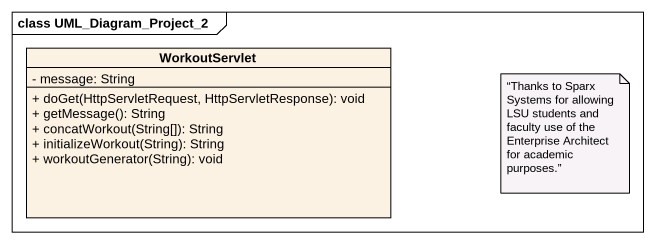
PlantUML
@startuml
mainframe class UML_Diagram_Project_2
hide circle
hide empty members
skinparam classAttributeIconSize 0
class WorkoutServlet {
  - message: String
  + doGet(HttpServletRequest, HttpServletResponse): void
  + getMessage(): String
  + concatWorkout(String[]): String
  + initializeWorkout(String): String
  + workoutGenerator(String): void
}
note as N1
  “Thanks to Sparx Systems for allowing LSU students and faculty use of the Enterprise Architect for academic purposes.”
end note
@enduml
